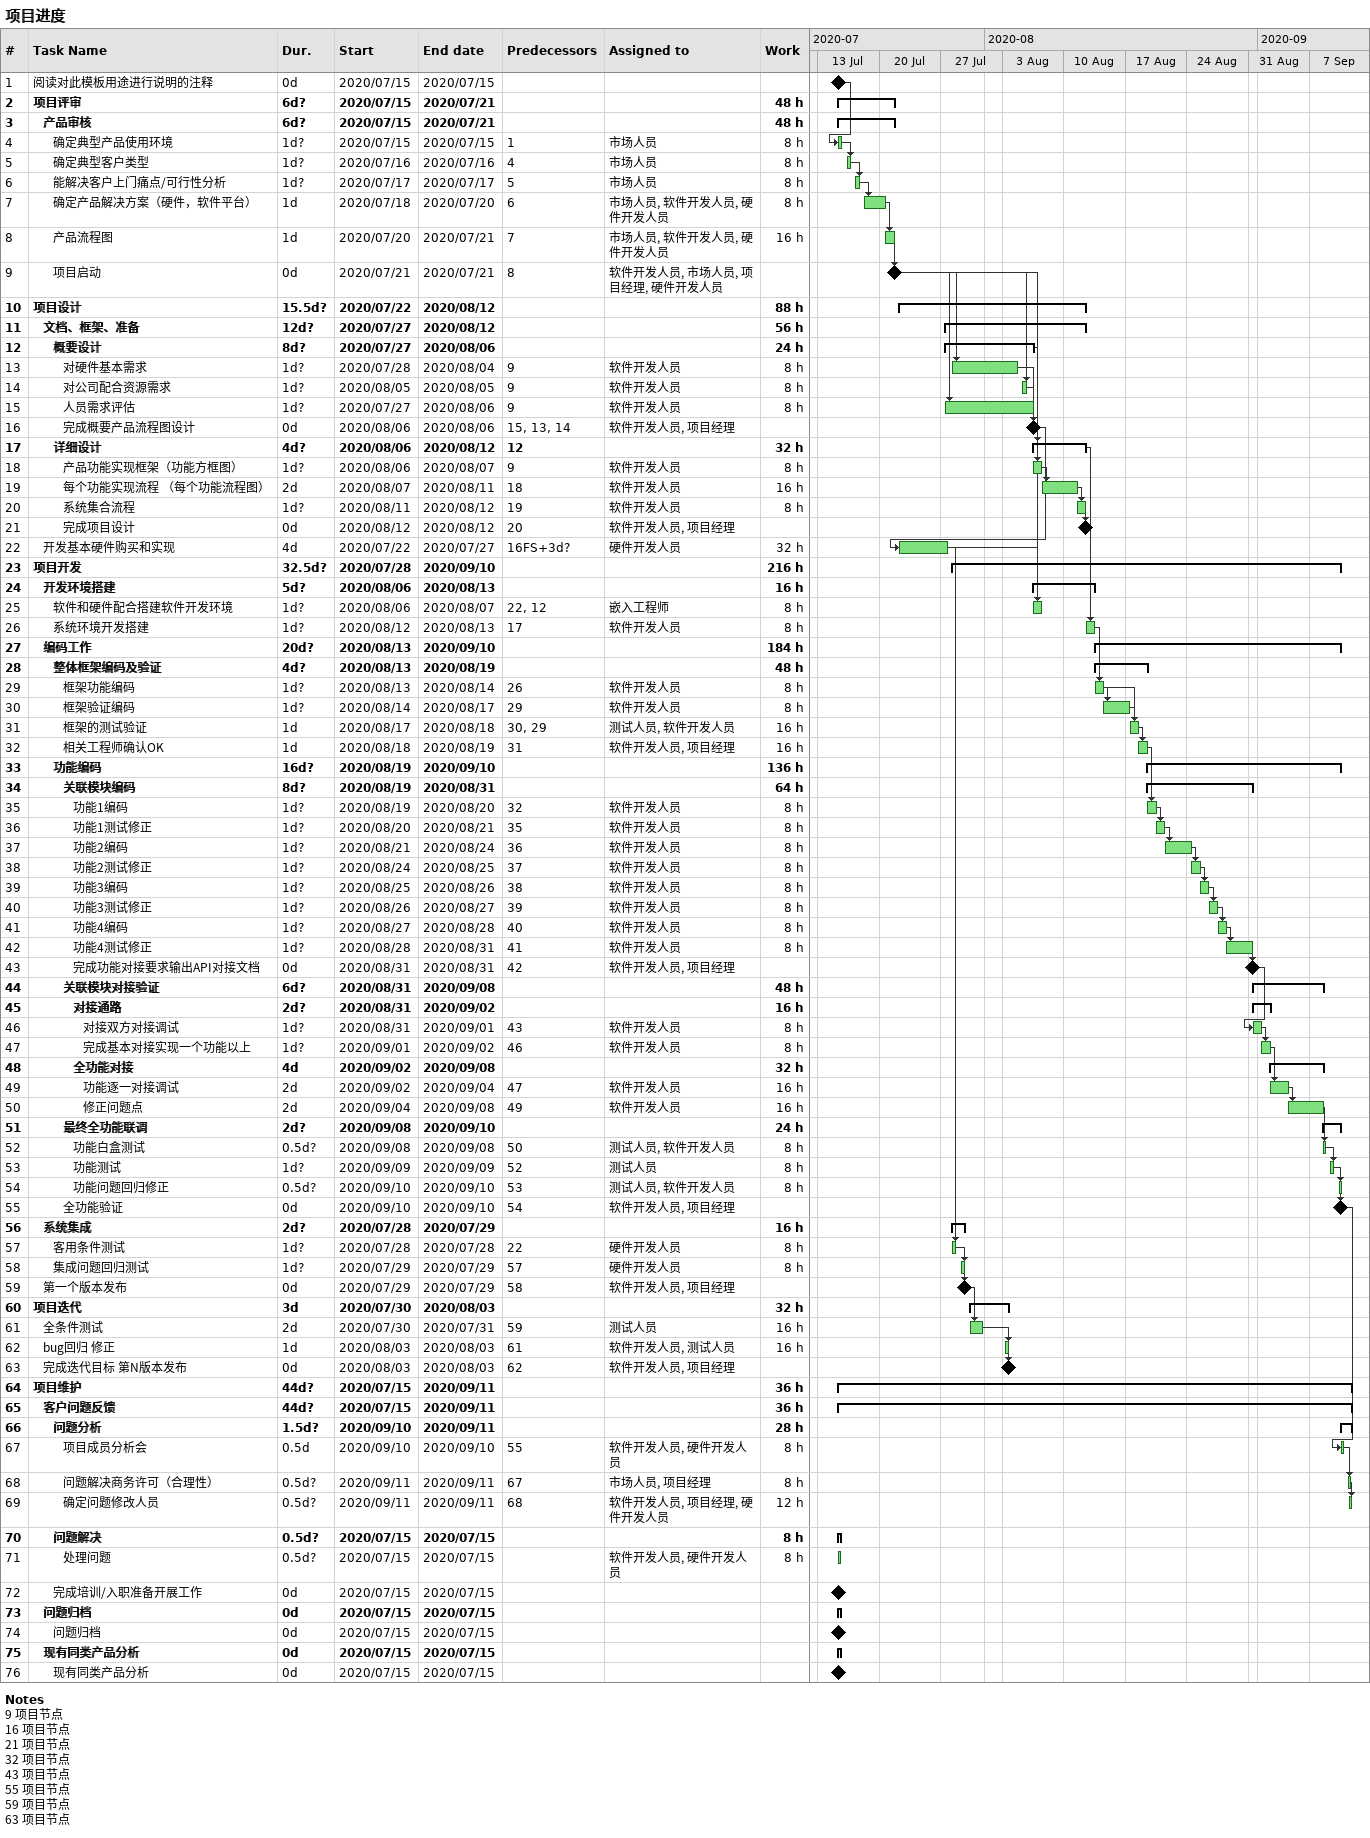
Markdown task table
项目进度

| ID | Level | Task | Duration | Start | Finish | Predecessors | Resources | Work (h) |
|---|---|---|---|---|---|---|---|---|
| 1 | 1 | 阅读对此模板用途进行说明的注释 | 0d | 2020-07-15 | 2020-07-15 |  |  |  |
| 2 | 1 | **项目评审** | 6d? | 2020-07-15 | 2020-07-21 |  |  | 48 |
| 3 | 2 | **产品审核** | 6d? | 2020-07-15 | 2020-07-21 |  |  | 48 |
| 4 | 3 | 确定典型产品使用环境 | 1d? | 2020-07-15 | 2020-07-15 | 1 | 市场人员 | 8 |
| 5 | 3 | 确定典型客户类型 | 1d? | 2020-07-16 | 2020-07-16 | 4 | 市场人员 | 8 |
| 6 | 3 | 能解决客户上门痛点/可行性分析 | 1d? | 2020-07-17 | 2020-07-17 | 5 | 市场人员 | 8 |
| 7 | 3 | 确定产品解决方案（硬件，软件平台） | 1d | 2020-07-18 | 2020-07-20 | 6 | 市场人员, 软件开发人员, 硬件开发人员 | 8 |
| 8 | 3 | 产品流程图 | 1d | 2020-07-20 | 2020-07-21 | 7 | 市场人员, 软件开发人员, 硬件开发人员 | 16 |
| 9 | 3 | 项目启动 | 0d | 2020-07-21 | 2020-07-21 | 8 | 软件开发人员, 市场人员, 项目经理, 硬件开发人员 |  |
| 10 | 1 | **项目设计** | 15.5d? | 2020-07-22 | 2020-08-12 |  |  | 88 |
| 11 | 2 | **文档、框架、准备** | 12d? | 2020-07-27 | 2020-08-12 |  |  | 56 |
| 12 | 3 | **概要设计** | 8d? | 2020-07-27 | 2020-08-06 |  |  | 24 |
| 13 | 4 | 对硬件基本需求 | 1d? | 2020-07-28 | 2020-08-04 | 9 | 软件开发人员 | 8 |
| 14 | 4 | 对公司配合资源需求 | 1d? | 2020-08-05 | 2020-08-05 | 9 | 软件开发人员 | 8 |
| 15 | 4 | 人员需求评估 | 1d? | 2020-07-27 | 2020-08-06 | 9 | 软件开发人员 | 8 |
| 16 | 4 | 完成概要产品流程图设计 | 0d | 2020-08-06 | 2020-08-06 | 15, 13, 14 | 软件开发人员, 项目经理 |  |
| 17 | 3 | **详细设计** | 4d? | 2020-08-06 | 2020-08-12 | 12 |  | 32 |
| 18 | 4 | 产品功能实现框架（功能方框图） | 1d? | 2020-08-06 | 2020-08-07 | 9 | 软件开发人员 | 8 |
| 19 | 4 | 每个功能实现流程 （每个功能流程图） | 2d | 2020-08-07 | 2020-08-11 | 18 | 软件开发人员 | 16 |
| 20 | 4 | 系统集合流程 | 1d? | 2020-08-11 | 2020-08-12 | 19 | 软件开发人员 | 8 |
| 21 | 4 | 完成项目设计 | 0d | 2020-08-12 | 2020-08-12 | 20 | 软件开发人员, 项目经理 |  |
| 22 | 2 | 开发基本硬件购买和实现 | 4d | 2020-07-22 | 2020-07-27 | 16FS+3d? | 硬件开发人员 | 32 |
| 23 | 1 | **项目开发** | 32.5d? | 2020-07-28 | 2020-09-10 |  |  | 216 |
| 24 | 2 | **开发环境搭建** | 5d? | 2020-08-06 | 2020-08-13 |  |  | 16 |
| 25 | 3 | 软件和硬件配合搭建软件开发环境 | 1d? | 2020-08-06 | 2020-08-07 | 22, 12 | 嵌入工程师 | 8 |
| 26 | 3 | 系统环境开发搭建 | 1d? | 2020-08-12 | 2020-08-13 | 17 | 软件开发人员 | 8 |
| 27 | 2 | **编码工作** | 20d? | 2020-08-13 | 2020-09-10 |  |  | 184 |
| 28 | 3 | **整体框架编码及验证** | 4d? | 2020-08-13 | 2020-08-19 |  |  | 48 |
| 29 | 4 | 框架功能编码 | 1d? | 2020-08-13 | 2020-08-14 | 26 | 软件开发人员 | 8 |
| 30 | 4 | 框架验证编码 | 1d? | 2020-08-14 | 2020-08-17 | 29 | 软件开发人员 | 8 |
| 31 | 4 | 框架的测试验证 | 1d | 2020-08-17 | 2020-08-18 | 30, 29 | 测试人员, 软件开发人员 | 16 |
| 32 | 4 | 相关工程师确认OK | 1d | 2020-08-18 | 2020-08-19 | 31 | 软件开发人员, 项目经理 | 16 |
| 33 | 3 | **功能编码** | 16d? | 2020-08-19 | 2020-09-10 |  |  | 136 |
| 34 | 4 | **关联模块编码** | 8d? | 2020-08-19 | 2020-08-31 |  |  | 64 |
| 35 | 5 | 功能1编码 | 1d? | 2020-08-19 | 2020-08-20 | 32 | 软件开发人员 | 8 |
| 36 | 5 | 功能1测试修正 | 1d? | 2020-08-20 | 2020-08-21 | 35 | 软件开发人员 | 8 |
| 37 | 5 | 功能2编码 | 1d? | 2020-08-21 | 2020-08-24 | 36 | 软件开发人员 | 8 |
| 38 | 5 | 功能2测试修正 | 1d? | 2020-08-24 | 2020-08-25 | 37 | 软件开发人员 | 8 |
| 39 | 5 | 功能3编码 | 1d? | 2020-08-25 | 2020-08-26 | 38 | 软件开发人员 | 8 |
| 40 | 5 | 功能3测试修正 | 1d? | 2020-08-26 | 2020-08-27 | 39 | 软件开发人员 | 8 |
| 41 | 5 | 功能4编码 | 1d? | 2020-08-27 | 2020-08-28 | 40 | 软件开发人员 | 8 |
| 42 | 5 | 功能4测试修正 | 1d? | 2020-08-28 | 2020-08-31 | 41 | 软件开发人员 | 8 |
| 43 | 5 | 完成功能对接要求输出API对接文档 | 0d | 2020-08-31 | 2020-08-31 | 42 | 软件开发人员, 项目经理 |  |
| 44 | 4 | **关联模块对接验证** | 6d? | 2020-08-31 | 2020-09-08 |  |  | 48 |
| 45 | 5 | **对接通路** | 2d? | 2020-08-31 | 2020-09-02 |  |  | 16 |
| 46 | 6 | 对接双方对接调试 | 1d? | 2020-08-31 | 2020-09-01 | 43 | 软件开发人员 | 8 |
| 47 | 6 | 完成基本对接实现一个功能以上 | 1d? | 2020-09-01 | 2020-09-02 | 46 | 软件开发人员 | 8 |
| 48 | 5 | **全功能对接** | 4d | 2020-09-02 | 2020-09-08 |  |  | 32 |
| 49 | 6 | 功能逐一对接调试 | 2d | 2020-09-02 | 2020-09-04 | 47 | 软件开发人员 | 16 |
| 50 | 6 | 修正问题点 | 2d | 2020-09-04 | 2020-09-08 | 49 | 软件开发人员 | 16 |
| 51 | 4 | **最终全功能联调** | 2d? | 2020-09-08 | 2020-09-10 |  |  | 24 |
| 52 | 5 | 功能白盒测试 | 0.5d? | 2020-09-08 | 2020-09-08 | 50 | 测试人员, 软件开发人员 | 8 |
| 53 | 5 | 功能测试 | 1d? | 2020-09-09 | 2020-09-09 | 52 | 测试人员 | 8 |
| 54 | 5 | 功能问题回归修正 | 0.5d? | 2020-09-10 | 2020-09-10 | 53 | 测试人员, 软件开发人员 | 8 |
| 55 | 4 | 全功能验证 | 0d | 2020-09-10 | 2020-09-10 | 54 | 软件开发人员, 项目经理 |  |
| 56 | 2 | **系统集成** | 2d? | 2020-07-28 | 2020-07-29 |  |  | 16 |
| 57 | 3 | 客用条件测试 | 1d? | 2020-07-28 | 2020-07-28 | 22 | 硬件开发人员 | 8 |
| 58 | 3 | 集成问题回归测试 | 1d? | 2020-07-29 | 2020-07-29 | 57 | 硬件开发人员 | 8 |
| 59 | 2 | 第一个版本发布 | 0d | 2020-07-29 | 2020-07-29 | 58 | 软件开发人员, 项目经理 |  |
| 60 | 1 | **项目迭代** | 3d | 2020-07-30 | 2020-08-03 |  |  | 32 |
| 61 | 2 | 全条件测试 | 2d | 2020-07-30 | 2020-07-31 | 59 | 测试人员 | 16 |
| 62 | 2 | bug回归 修正 | 1d | 2020-08-03 | 2020-08-03 | 61 | 软件开发人员, 测试人员 | 16 |
| 63 | 2 | 完成迭代目标 第N版本发布 | 0d | 2020-08-03 | 2020-08-03 | 62 | 软件开发人员, 项目经理 |  |
| 64 | 1 | **项目维护** | 44d? | 2020-07-15 | 2020-09-11 |  |  | 36 |
| 65 | 2 | **客户问题反馈** | 44d? | 2020-07-15 | 2020-09-11 |  |  | 36 |
| 66 | 3 | **问题分析** | 1.5d? | 2020-09-10 | 2020-09-11 |  |  | 28 |
| 67 | 4 | 项目成员分析会 | 0.5d | 2020-09-10 | 2020-09-10 | 55 | 软件开发人员, 硬件开发人员 | 8 |
| 68 | 4 | 问题解决商务许可（合理性） | 0.5d? | 2020-09-11 | 2020-09-11 | 67 | 市场人员, 项目经理 | 8 |
| 69 | 4 | 确定问题修改人员 | 0.5d? | 2020-09-11 | 2020-09-11 | 68 | 软件开发人员, 项目经理, 硬件开发人员 | 12 |
| 70 | 3 | **问题解决** | 0.5d? | 2020-07-15 | 2020-07-15 |  |  | 8 |
| 71 | 4 | 处理问题 | 0.5d? | 2020-07-15 | 2020-07-15 |  | 软件开发人员, 硬件开发人员 | 8 |
| 72 | 3 | 完成培训/入职准备开展工作 | 0d | 2020-07-15 | 2020-07-15 |  |  |  |
| 73 | 2 | **问题归档** | 0d | 2020-07-15 | 2020-07-15 |  |  |  |
| 74 | 3 | 问题归档 | 0d | 2020-07-15 | 2020-07-15 |  |  |  |
| 75 | 2 | **现有同类产品分析** | 0d | 2020-07-15 | 2020-07-15 |  |  |  |
| 76 | 3 | 现有同类产品分析 | 0d | 2020-07-15 | 2020-07-15 |  |  |  |

Notes
- 9: 项目节点
- 16: 项目节点
- 21: 项目节点
- 32: 项目节点
- 43: 项目节点
- 55: 项目节点
- 59: 项目节点
- 63: 项目节点
